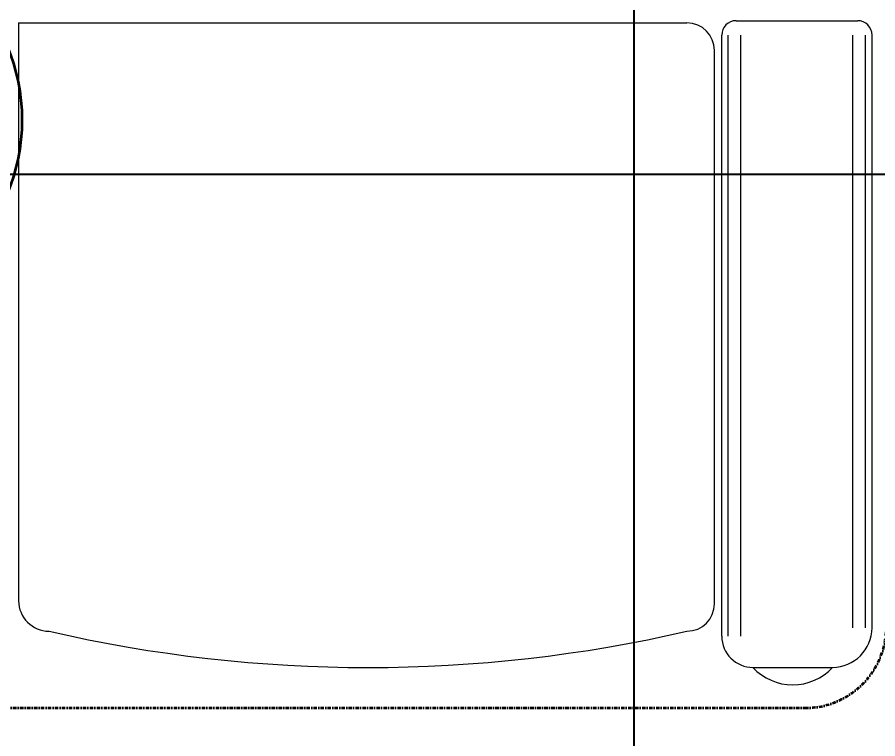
# Model space of a CAD drawing. Extents: x -178977 to 231842, y -29287 to 19916.
# Drawn here: x 10827 to 11621, y 2870 to 3535 of the extents above; entities that cross this region are included whole.
import ezdxf
from ezdxf import colors
from ezdxf.entities.mleader import LeaderData, LeaderLine
from ezdxf.enums import TextEntityAlignment as Align
from ezdxf.math import Vec2, Vec3

# ---------------------------------------------------------------- set-up
doc = ezdxf.new("R2010")
doc.units = 0
doc.header["$LTSCALE"] = 0.25
doc.linetypes.add('DASHDOT', pattern=[25.4, 12.7, -6.35, 0, -6.35])
for name, color, linetype in [('01-First Floor-FUR$0$FALSE CEILING', 251, 'Continuous'), ('01-First Floor-FUR$0$TME-NON MEDICAL FURNITURE', 242, 'Continuous'), ('E-POWR-IDEN', 101, 'Continuous')]:
    doc.layers.add(name, color=color, linetype=linetype)
for name, color, linetype, lineweight in [('01-First Floor-FUR$0$LOADING', 253, 'Continuous', 5), ('E-LITE-CIRC', 6, 'Continuous', 25), ('E-LITE-CLNG-CNDT', 6, 'DASHDOT', 35), ('E-POWR-CIRC-NUMB', 6, 'Continuous', 25), ('E-POWR-CLNG-CNDT', 6, 'DASHDOT', 35), ('E-POWR-WALL @ 100', 4, 'Continuous', 35)]:
    doc.layers.add(name, color=color, linetype=linetype, lineweight=lineweight)
doc.styles.add('DC_SIMPLEX', font='SIMPLEX.shx', dxfattribs={"width": 0.7})

# ---------------------------------------------------------------- blocks, each defined once
blk = doc.blocks.new('01-First Floor-FUR$0$GF21008-P')
at = {"layer": '01-First Floor-FUR$0$LOADING'}
for p, q in [((0.02235, -0.20585), (0.02235, -0.73852)), ((0.02235, -0.20585), (0.63897, -0.20585)), ((0.68432, -0.20374), (0.79645, -0.20374)), ((0.67107, -0.77123), (0.67107, -0.21699)), ((0.67698, -0.77123), (0.67698, -0.21699)), ((0.6888, -0.77123), (0.6888, -0.21699)), ((0.79197, -0.76339), (0.79197, -0.21699)), ((0.80379, -0.76339), (0.80379, -0.21699)), ((0.8097, -0.76339), (0.8097, -0.21699)), ((0.66431, -0.74126), (0.66431, -0.23119)), ((0.69984, -0.8), (0.77309, -0.8))]:
    blk.add_line(p, q, dxfattribs=at)
for centre, radius, start, end in [((0.63897, -0.23119), 0.02534, 0, 90), ((0.68432, -0.21699), 0.01325, 90, 180), ((0.79645, -0.21699), 0.01325, 0, 90), ((0.05042, -0.73852), 0.02807, 180, 270), ((0.63897, -0.74126), 0.02534, 270, 0), ((0.3447, 0.51055), 1.31061, 257.02456, 282.97544), ((0.77309, -0.76339), 0.03661, 270, 0), ((0.69984, -0.77123), 0.02877, 180, 270), ((0.73653, -0.7662), 0.04989, 222.64618, 317.35382)]:
    blk.add_arc(centre, radius, start, end, dxfattribs=at)
blk = doc.blocks.new('01-First Floor-FUR')
at = {"layer": '01-First Floor-FUR$0$FALSE CEILING', "linetype": 'Continuous'}
for p, q in [((11396.44, -810), (11396.44, 3760)), ((8396.44, 3390), (13106, 3390))]:
    blk.add_line(p, q, dxfattribs=at)
at = {"layer": '01-First Floor-FUR$0$TME-NON MEDICAL FURNITURE', "xscale": 1000, "yscale": 1000, "zscale": 1000}
blk.add_blockref('01-First Floor-FUR$0$GF21008-P', (10806.07, 3735.31, -0.1), dxfattribs=at)
blk = doc.blocks.new('ARR0W')
at = {"color": 45}
blk.add_ellipse((0, 0), major_axis=(0.4, 0), ratio=0.4, dxfattribs=at)
at = {"color": 45, "ltscale": 0.5}
blk.add_solid([(-1.4, 0.1667), (-0.4, 0), (-1.4, -0.1667)], dxfattribs=at)
blk = doc.blocks.new('*U127')
for p, q in [((0, 1.45), (0, 0)), ((1, 0), (-1, 0))]:
    blk.add_line(p, q)
blk.add_circle((0, 3.2), 1.75)
at = {"layer": 'E-POWR-CIRC-NUMB', "style": 'DC_SIMPLEX', "width": 0.7, "flags": 8}
blk.add_attdef('CIRCUIT', (3.3635, 5.6705), '', height=2, rotation=360, dxfattribs=at)
at = {"layer": 'E-POWR-IDEN', "style": 'DC_SIMPLEX', "width": 0.7, "flags": 8}
blk.add_attdef('TYPE', text='', height=2, rotation=360, dxfattribs=at).set_placement((0, 3.2), align=Align.MIDDLE_CENTER)

msp = doc.modelspace()

# ---------------------------------------------------------------- linework, layer by layer
at = {"layer": 'E-POWR-CLNG-CNDT', "elevation": 14.82}
msp.add_lwpolyline([(6553.26, 2897.95), (11554.01, 2897.95, 0.414214), (11629.01, 2972.95), (11629.01, 5110)], format="xyb", dxfattribs=at)

# ---------------------------------------------------------------- block references
at = {"layer": 'E-LITE-CLNG-CNDT'}
msp.add_blockref('01-First Floor-FUR', (0, 0), dxfattribs=at)
at = {"layer": 'E-POWR-WALL @ 100'}
ref = msp.add_blockref('*U127', (10656.8, 3760), dxfattribs=dict(at, xscale=-100, yscale=100, zscale=100, rotation=180))
ref.add_attrib('TYPE', 'AC', dxfattribs={"layer": 'E-POWR-IDEN', "height": 200, "rotation": 0, "style": 'DC_SIMPLEX', "width": 0.7, "flags": 8}).set_placement((10656.8, 3440), align=Align.MIDDLE_CENTER)

# ---------------------------------------------------------------- leaders
at = {"layer": 'E-LITE-CIRC'}
ml = msp.add_multileader_mtext('Standard', dxfattribs=at)
ml.set_content('{\\Fdc_el_romans|c0;\\W0.8;TO\\Fromans|c0; \\Fsimplex|c0;PP-\\Fdc_el_romans|c0;F1\\Fsimplex|c0;/M56}', color=256, style='DC_SIMPLEX')
ml.set_leader_properties()
ml.set_arrow_properties(name='ARR0W')
ml.build(insert=Vec2(0, 0))
ml.multileader.update_dxf_attribs({"dogleg_length": 200, "arrow_head_size": 140, "scale": 100})
ctx = ml.context
ctx.base_point, ctx.scale, ctx.char_height, ctx.arrow_head_size, ctx.landing_gap_size, ctx.plane_origin, ctx.plane_x_axis, ctx.plane_y_axis = Vec3(11784.32, 3760, 0), 100, 200, 140, 140, Vec3(23970.87, -1245.46, 0), Vec3(1, 0.000001, 0), Vec3(-0.000001, 1, 0)
notes = []
notes.append((ctx, [(0, (1, 1, 0), (11675.53, 3760, 0), (1, 0.000001, 0), 108.79, [(0, [(11627.23, 4506.95, 0)], 0, [])])]))
ctx.mtext.insert, ctx.mtext.text_direction, ctx.mtext.rotation, ctx.mtext.flow_direction = Vec3(11924.32, 3893.33, 0), Vec3(1, 0.000001, 0), 0.000001, 5
ml = msp.add_multileader_mtext('Standard', dxfattribs=at)
ml.set_content('{\\Fdc_el_romans|c0;\\W0.8;TO\\Fromans|c0; \\Fsimplex|c0;PP-\\Fdc_el_romans|c0;F1\\Fsimplex|c0;/55}', color=256, style='DC_SIMPLEX')
ml.set_leader_properties()
ml.set_arrow_properties(name='ARR0W')
ml.build(insert=Vec2(0, 0))
ml.multileader.update_dxf_attribs({"dogleg_length": 200, "arrow_head_size": 140, "scale": 100})
ctx = ml.context
ctx.base_point, ctx.scale, ctx.char_height, ctx.arrow_head_size, ctx.landing_gap_size, ctx.plane_origin, ctx.plane_x_axis, ctx.plane_y_axis = Vec3(10813.9, 2410, 0), 100, 200, 140, 140, Vec3(23000.44, -2595.46, 0), Vec3(1, 0.000001, 0), Vec3(-0.000001, 1, 0)
notes.append((ctx, [(0, (1, 1, 0), (10705.1, 2410, 0), (1, 0.000001, 0), 108.79, [(0, [(10656.8, 3265, 0)], 0, [])])]))
ctx.mtext.insert, ctx.mtext.text_direction, ctx.mtext.rotation, ctx.mtext.flow_direction = Vec3(10953.9, 2543.33, 0), Vec3(1, 0.000001, 0), 0.000001, 5
for ctx, leaders in notes:
    for number, flags, end, landing, length, lines in leaders:
        leader = LeaderData()
        leader.index, (leader.has_last_leader_line, leader.has_dogleg_vector, leader.attachment_direction) = number, flags
        leader.last_leader_point, leader.dogleg_vector, leader.dogleg_length = Vec3(end), Vec3(landing), length
        for number, points, colour, breaks in lines:
            line = LeaderLine()
            line.index, line.vertices, line.color, line.breaks = number, Vec3.list(points), colors.encode_raw_color(colour), breaks
            leader.lines.append(line)
        ctx.leaders.append(leader)

doc.saveas('drawing.dxf')
